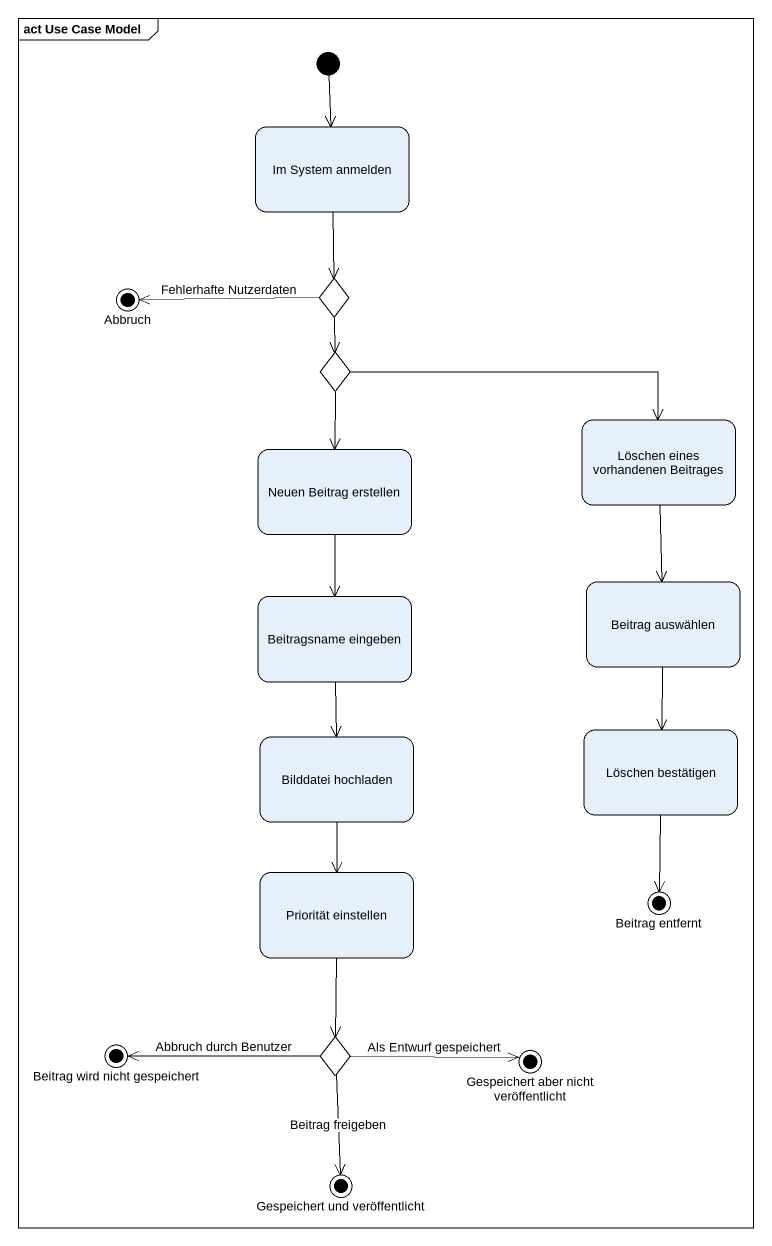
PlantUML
@startuml
mainframe act Use Case Model
hide empty description
state "Im System anmelden" as Im_System_anmelden
state Abbruch <<end>>
state choice1 <<choice>>
state choice2 <<choice>>
state "Neuen Beitrag erstellen" as Neuen_Beitrag_erstellen
state "Löschen eines vorhandenen Beitrages" as Löschen_eines_vorhandenen
state "Beitragsname eingeben" as Beitragsname_eingeben
state "Beitrag auswählen" as Beitrag_auswählen
state "Bilddatei hochladen" as Bilddatei_hochladen
state "Löschen bestätigen" as Löschen_bestätigen
state "Priorität einstellen" as Priorität_einstellen
state "Beitrag entfernt" as Beitrag_entfernt <<end>>
state "Beitrag wird nicht gespeichert" as Beitrag_wird_nicht <<end>>
state choice3 <<choice>>
state "Gespeichert aber nicht veröffentlicht" as Gespeichert_aber_nicht <<end>>
state "Gespeichert und veröffentlicht" as Gespeichert_und <<end>>
[*] --> Im_System_anmelden
Im_System_anmelden --> choice1
choice1 -left-> Abbruch : Fehlerhafte Nutzerdaten
choice1 --> choice2
choice2 --> Neuen_Beitrag_erstellen
choice2 -right-> Löschen_eines_vorhandenen
Neuen_Beitrag_erstellen --> Beitragsname_eingeben
Löschen_eines_vorhandenen --> Beitrag_auswählen
Beitragsname_eingeben --> Bilddatei_hochladen
Beitrag_auswählen --> Löschen_bestätigen
Bilddatei_hochladen --> Priorität_einstellen
Löschen_bestätigen --> Beitrag_entfernt
Priorität_einstellen --> choice3
choice3 -left-> Beitrag_wird_nicht : Abbruch durch Benutzer
choice3 -right-> Gespeichert_aber_nicht : Als Entwurf gespeichert
choice3 --> Gespeichert_und : Beitrag freigeben
@enduml
